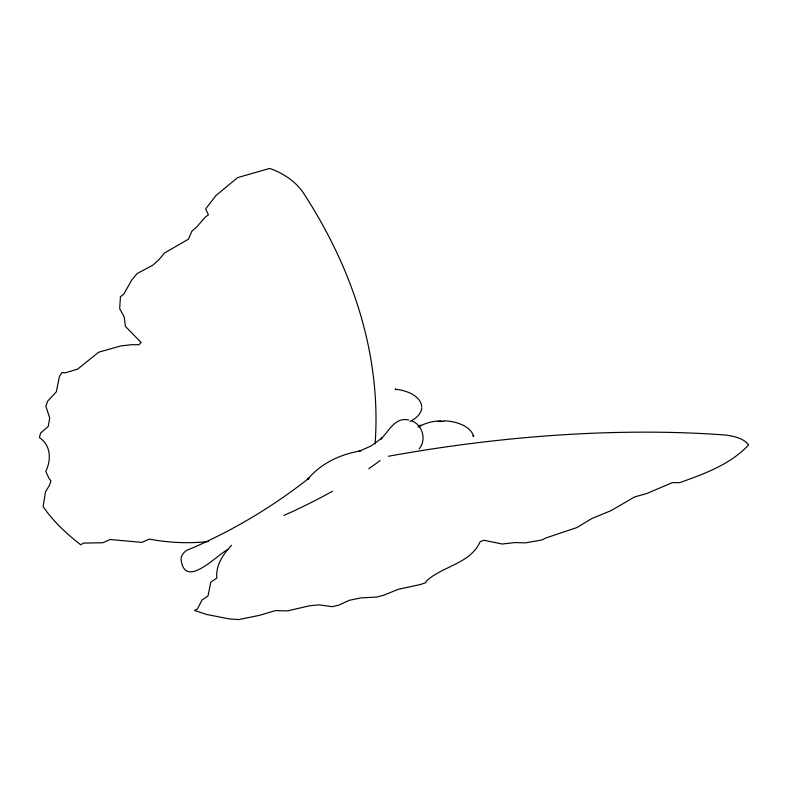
<?xml version="1.0" encoding="UTF-8"?>
<svg xmlns="http://www.w3.org/2000/svg" width="788" height="788" viewBox="0 0 788 788"><rect width="100%" height="100%" fill="white"/><g stroke="black" fill="none" stroke-linecap="round" stroke-linejoin="round"><path stroke-width="1.18" d="M395.527 389.292C395.507 387.804 395.113 390.838 395.527 389.292A31.52 18.193 0 0 1 421.679 406.46M419.137 448.884C426.702 440.078 422.762 424.929 411.878 421.009M227.85 549.472C216.956 554.88 184.264 590.576 181.004 558.81C181.378 555.264 183.722 552.329 186.598 550.388C198.202 545.729 209.47 540.253 220.66 534.688C251.864 518.819 281.493 499.848 308.985 478.158L307.527 479.508C320.677 463.442 340.15 454.341 360.283 450.982L358.639 451.485L371.03 446.018L381.953 438.029L380.693 439.192C388.927 431.45 394.818 416.783 408.726 419.974M417.945 427.017L421.048 425.047M437.685 421.541L443.752 421.344M421.698 407.642A31.52 18.193 0 0 1 409.996 421.393M419.108 426.761A31.52 18.193 0 0 1 441.31 420.822M443.762 420.822A31.52 18.193 0 0 1 473.499 435.981M388.385 456.262A651.981 266.167 -11.6 0 1 721.916 434.749A56.982 23.266 -11.6 0 1 748.6 444.944C730.22 464.624 704.511 473.706 679.788 482.63L672.302 482.65L646.593 493.584L634.764 496.893L610.808 510.722L591.778 518.583L576.905 527.556L546.074 537.918L541.78 540.007L525.291 542.883L515.017 542.558L502.32 544.015L483.763 540.253L480.158 541.691C470.278 563.962 442.61 565.873 426.269 581.15L425.855 582.657L420.162 584.597L398.314 589.306L383.756 595.216L376.506 597.087L361.131 597.846L349.35 600.289L338.751 605.154L332.3 606.661L318.884 604.849L309.3 605.824L287.413 610.917L275.505 610.562L259.419 615.359L238.764 619.565L229.269 618.925L206.604 614.453L194.518 610.493L197.404 608.966L202.014 600.023L208.002 595.974L210.77 582.194L216.848 578.047A150.528 61.454 -11.6 0 1 231.583 545.296M380.072 460.566A374.359 152.833 -11.6 0 1 368.764 468.702M332.487 491.229A374.359 152.833 -11.6 0 1 283.897 515.46M375.098 443.861A651.981 461.019 15 0 0 303.547 193.208A56.982 40.296 15 0 0 269.663 168.435L237.621 177.605L215.932 195.552L205.688 208.909L208.387 214.809L205.008 217.429L196.754 226.944L191.927 231.081L188.43 239.197L164.475 253.027L159.127 259.508L152.842 265.162L137.053 273.603L131.704 280.085L123.805 294.131L120.436 296.751L119.677 308.699L124.208 316.934L125.4 326.399L141.091 342.416L139.013 344.73L131.35 344.73L120.859 345.912L98.618 352.236L77.549 369.188L65.365 372.793L61.956 372.566L59.464 376.349L56.303 391.853L47.654 401.171L45.891 406.204L49.713 418.054L48.255 426.446L40.621 433.026L39.4 437.557C51.023 445.407 51.397 459.729 45.783 471.411L49.151 478.71L50.974 480.926L49.24 485.684L45.497 491.86L43.113 506.605C53.229 521.311 66.635 533.909 80.79 544.833L83.341 543.109L102.804 542.745L110.192 539.504L141.791 542.371L149.365 539.09A150.528 106.439 15 0 0 208.564 541.464M473.056 435.931C473.677 437.527 474.327 434.562 473.056 435.931"/></g></svg>
